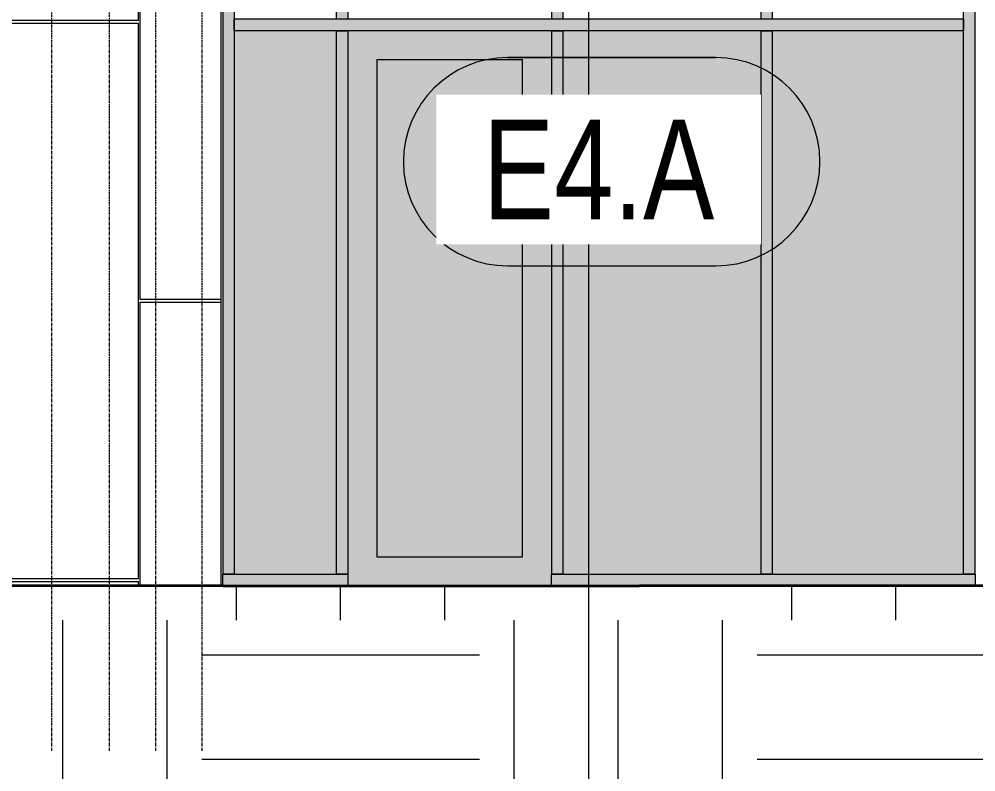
# Model space of a CAD drawing. Header units: inches. Extents: x 20273 to 40520, y -355 to 835.
# Drawn here: x 25838 to 26003.3, y -32.2 to 98 of the extents above; entities that cross this region are included whole.
import ezdxf

# ---------------------------------------------------------------- set-up
doc = ezdxf.new("R2010")
doc.units = ezdxf.units.IN
doc.header["$MEASUREMENT"] = 0
doc.linetypes.add('Grid Line 1_2_', pattern=[0.875, 0.5, -0.125, 0.125, -0.125])
for name, color, linetype, lineweight in [('A-DOOR', 31, 'Continuous', 13), ('A-FLOR-LEVL', 51, 'Continuous', 9), ('A-GLAZ-CURT', 52, 'Continuous', 13), ('A-GLAZ-CWMG', 51, 'Continuous', 13), ('A-WALL', 113, 'Continuous', 13), ('A-WALL-IDEN', 211, 'Continuous', 9), ('A-WALL-PATT', 111, 'Continuous', 13), ('C-TOPO', 7, 'Continuous', 13), ('G-ANNO-SYMB', 111, 'Continuous', 9), ('S-GRID', 1, 'Continuous', 9)]:
    doc.layers.add(name, color=color, linetype=linetype, lineweight=lineweight)
doc.styles.add('Century Gothic', font='GOTHIC.TTF', dxfattribs={"width": 0.8, "height": 17.245342})
pattern_1 = [(0, (27645.49, 0), (48, 48), [48, -48]), (0, (27645.49, 18), (48, 48), [48, -48]), (0, (27645.49, 36), (48, 48), [48, -48]), (90, (27651.49, 42), (-48, 48), [48, -48]), (90, (27669.49, 42), (-48, 48), [48, -48]), (90, (27687.49, 42), (-48, 48), [48, -48])]

# ---------------------------------------------------------------- blocks, each defined once
blk = doc.blocks.new('System Panel - INSULATED LOW-E GLAZING _SEE ELEVATIONS FOR U-FACTOR_ SHGC_ _ LT_-1142335-Elevation - South')
at = {"layer": 'A-GLAZ-CURT'}
blk.add_hatch(color=256, dxfattribs=at).paths.add_polyline_path([(22311.77, 2), (22311.77, 96), (22278.7, 96), (22278.7, 2)], flags=0)
blk = doc.blocks.new('System Panel - INSULATED LOW-E GLAZING _SEE ELEVATIONS FOR U-FACTOR_ SHGC_ _ LT_-827433-Elevation - South')
at = {"layer": 'A-GLAZ-CURT'}
blk.add_hatch(color=256, dxfattribs=at).paths.add_polyline_path([(24170.52, 2), (24170.52, 96), (24136.33, 96), (24136.33, 2)], flags=0)
blk = doc.blocks.new('Door_Single_Storefront - one-1371403-Elevation - South')
at = {"layer": 'A-DOOR'}
h = blk.add_hatch(color=256, dxfattribs=at)
h.paths.add_polyline_path([(22867.77, 0), (22867.77, 96), (22832.58, 96), (22832.58, 0), (22845.49, 0)], flags=0)
h.paths.add_polyline_path([(22862.77, 5), (22837.58, 5), (22837.58, 91), (22862.77, 91), (22862.77, 76.53)], flags=0)
blk.add_hatch(color=256, dxfattribs=at).paths.add_polyline_path([(22837.58, 5), (22862.77, 5), (22862.77, 91), (22837.58, 91), (22837.58, 30.19)], flags=0)
for p, q in [((22837.58, 91), (22837.58, 5)), ((22837.58, 91), (22862.77, 91)), ((22862.77, 5), (22862.77, 91)), ((22837.58, 5), (22862.77, 5))]:
    blk.add_line(p, q, dxfattribs=at)
blk = doc.blocks.new('System Panel - INSULATED LOW-E GLAZING _SEE ELEVATIONS FOR U-FACTOR_ SHGC_ _ LT_-1769663-Elevation - South')
at = {"layer": 'A-GLAZ-CURT'}
blk.add_hatch(color=256, dxfattribs=at).paths.add_polyline_path([(22830.58, 2), (22830.58, 96), (22812.95, 96), (22812.95, 2)], flags=0)
blk = doc.blocks.new('Rectangular Mullion - Exterior 2_ x 4_5_-1135321-Elevation - South')
at = {"layer": 'A-GLAZ-CWMG'}
blk.add_hatch(color=256, dxfattribs=at).paths.add_polyline_path([(22277.7, 0), (22313.77, 0), (22313.77, 2), (22277.7, 2)], flags=0)
for p, q in [((22277.7, 2), (22313.77, 2)), ((22313.77, 2), (22313.77, 0))]:
    blk.add_line(p, q, dxfattribs=at)
blk = doc.blocks.new('Rectangular Mullion - Exterior 2_ x 4_5_-1305167-Elevation - South')
at = {"layer": 'A-GLAZ-CWMG'}
blk.add_hatch(color=256, dxfattribs=at).paths.add_polyline_path([(22867.77, 0), (22904.95, 0), (22904.95, 2), (22867.77, 2)], flags=0)
for p, q in [((22867.77, 0), (22867.77, 2)), ((22867.77, 2), (22904.95, 2))]:
    blk.add_line(p, q, dxfattribs=at)
blk = doc.blocks.new('Rectangular Mullion - Exterior 2_ x 4_5_-1769661-Elevation - South')
at = {"layer": 'A-GLAZ-CWMG'}
blk.add_hatch(color=256, dxfattribs=at).paths.add_polyline_path([(22810.95, 0), (22832.58, 0), (22832.58, 2), (22810.95, 2)], flags=0)
for p, q in [((22810.95, 0), (22810.95, 2)), ((22810.95, 2), (22832.58, 2)), ((22832.58, 2), (22832.58, 0))]:
    blk.add_line(p, q, dxfattribs=at)
blk = doc.blocks.new('Rectangular Mullion - Exterior 2_ x 4_5_-1142379-Elevation - South')
at = {"layer": 'A-GLAZ-CWMG'}
blk.add_hatch(color=256, dxfattribs=at).paths.add_polyline_path([(22059.02, 2), (22059.02, 97), (22057.02, 97), (22057.02, 2)], flags=0)
for p, q in [((22057.02, 97), (22057.02, 2)), ((22059.02, 97), (22059.02, 2)), ((22059.02, 2), (22057.02, 2))]:
    blk.add_line(p, q, dxfattribs=at)
blk = doc.blocks.new('Rectangular Mullion - Exterior 2_ x 4_5_-1142380-Elevation - South')
at = {"layer": 'A-GLAZ-CWMG'}
blk.add_hatch(color=256, dxfattribs=at).paths.add_polyline_path([(22059.02, 97), (22059.02, 143.5), (22057.02, 143.5), (22057.02, 97)], flags=0)
for p, q in [((22057.02, 143.5), (22059.02, 143.5)), ((22057.02, 143.5), (22057.02, 97)), ((22059.02, 143.5), (22059.02, 97))]:
    blk.add_line(p, q, dxfattribs=at)
blk = doc.blocks.new('Rectangular Mullion - Exterior 2_ x 4_5_-1142381-Elevation - South')
at = {"layer": 'A-GLAZ-CWMG'}
blk.add_hatch(color=256, dxfattribs=at).paths.add_polyline_path([(22313.77, 97), (22313.77, 143.5), (22311.77, 143.5), (22311.77, 97)], flags=0)
for p, q in [((22311.77, 143.5), (22313.77, 143.5)), ((22311.77, 97), (22311.77, 143.5)), ((22313.77, 97), (22313.77, 143.5))]:
    blk.add_line(p, q, dxfattribs=at)
blk = doc.blocks.new('Rectangular Mullion - Exterior 2_ x 4_5_-1142382-Elevation - South')
at = {"layer": 'A-GLAZ-CWMG'}
blk.add_hatch(color=256, dxfattribs=at).paths.add_polyline_path([(22311.77, 2), (22313.77, 2), (22313.77, 97), (22311.77, 97), (22311.77, 76.53)], flags=0)
for p, q in [((22311.77, 2), (22311.77, 97)), ((22313.77, 2), (22313.77, 97)), ((22313.77, 2), (22311.77, 2))]:
    blk.add_line(p, q, dxfattribs=at)
blk = doc.blocks.new('Rectangular Mullion - Exterior 2_ x 4_5_-1135322-Elevation - South')
at = {"layer": 'A-GLAZ-CWMG'}
blk.add_hatch(color=256, dxfattribs=at).paths.add_polyline_path([(22311.77, 96), (22311.77, 98), (22277.7, 98), (22277.7, 96)], flags=0)
for p, q in [((22311.77, 98), (22277.7, 98)), ((22311.77, 98), (22311.77, 96)), ((22311.77, 96), (22277.7, 96))]:
    blk.add_line(p, q, dxfattribs=at)
blk = doc.blocks.new('Rectangular Mullion - Exterior 2_ x 4_5_-1135298-Elevation - South')
at = {"layer": 'A-GLAZ-CWMG'}
blk.add_hatch(color=256, dxfattribs=at).paths.add_polyline_path([(22277.7, 96), (22277.7, 98), (22241.52, 98), (22241.52, 96)], flags=0)
for p, q in [((22277.7, 98), (22241.52, 98)), ((22277.7, 96), (22241.52, 96))]:
    blk.add_line(p, q, dxfattribs=at)
blk = doc.blocks.new('Rectangular Mullion - Exterior 2_ x 4_5_-1354581-Elevation - South')
at = {"layer": 'A-GLAZ-CWMG'}
blk.add_hatch(color=256, dxfattribs=at).paths.add_polyline_path([(22831.58, 96), (22868.77, 96), (22868.77, 98), (22831.58, 98)], flags=0)
for p, q in [((22868.77, 98), (22831.58, 98)), ((22868.77, 96), (22831.58, 96))]:
    blk.add_line(p, q, dxfattribs=at)
blk = doc.blocks.new('Rectangular Mullion - Exterior 2_ x 4_5_-1769662-Elevation - South')
at = {"layer": 'A-GLAZ-CWMG'}
blk.add_hatch(color=256, dxfattribs=at).paths.add_polyline_path([(22831.58, 96), (22831.58, 98), (22812.95, 98), (22812.95, 96)], flags=0)
for p, q in [((22812.95, 96), (22812.95, 98)), ((22831.58, 98), (22812.95, 98)), ((22831.58, 96), (22812.95, 96))]:
    blk.add_line(p, q, dxfattribs=at)
blk = doc.blocks.new('Rectangular Mullion - Exterior 2_ x 4_5_-827464-Elevation - South')
at = {"layer": 'A-GLAZ-CWMG'}
blk.add_hatch(color=256, dxfattribs=at).paths.add_polyline_path([(22278.7, 2), (22278.7, 96), (22276.7, 96), (22276.7, 2)], flags=0)
for p, q in [((22276.7, 96), (22278.7, 96)), ((22276.7, 96), (22276.7, 2)), ((22278.7, 96), (22278.7, 2)), ((22278.7, 2), (22276.7, 2))]:
    blk.add_line(p, q, dxfattribs=at)
blk = doc.blocks.new('Rectangular Mullion - Exterior 2_ x 4_5_-1142356-Elevation - South')
at = {"layer": 'A-GLAZ-CWMG'}
blk.add_hatch(color=256, dxfattribs=at).paths.add_polyline_path([(22278.7, 98), (22278.7, 143.5), (22276.7, 143.5), (22276.7, 98)], flags=0)
for p, q in [((22276.7, 143.5), (22278.7, 143.5)), ((22276.7, 143.5), (22276.7, 98)), ((22278.7, 143.5), (22278.7, 98)), ((22278.7, 98), (22276.7, 98))]:
    blk.add_line(p, q, dxfattribs=at)
blk = doc.blocks.new('Wall Tag - 1_4_-1369832-Elevation - South')
at = {"layer": 'A-WALL-IDEN', "color": 153}
for p, q in [((24643.13, 90.59), (24679.13, 90.59)), ((24679.13, 90.59), (24643.13, 90.59)), ((24643.13, 54.59), (24679.13, 54.59)), ((24643.13, 54.59), (24679.13, 54.59))]:
    blk.add_line(p, q, dxfattribs=at)
for centre, start, end in [((24643.13, 72.59), 90, 270), ((24643.13, 72.59), 90, 270), ((24679.13, 72.59), 270, 90), ((24679.13, 72.59), 270, 90)]:
    blk.add_arc(centre, 18, start, end, dxfattribs=at)

msp = doc.modelspace()

# ---------------------------------------------------------------- hatches: boundary and pattern name
at = {"layer": 'A-WALL-PATT', "lineweight": 9}
h = msp.add_hatch(dxfattribs=at)
h.set_pattern_fill('FP_13', color=8, style=0, pattern_type=2)
h.set_pattern_definition([(0, (25231.47, 1.12), (-193, 193), [48, -145]), (90, (25231.47, 1.12), (-193, 1e-14), [96, -97]), (180, (25279.47, 97.12), (-193, 193), [48, -145]), (90, (25279.47, 1.12), (-193, 1e-14), [96, -97]), (180, (25279.47, 97.62), (-193, 193), [48, -145]), (90, (25279.47, 97.62), (-193, 1e-14), [96, -97]), (0, (25231.47, 193.62), (-193, 193), [48, -145]), (90, (25231.47, 97.62), (-193, 1e-14), [96, -97]), (0, (25279.72, 48.88), (-193, 193), [48, -145]), (90, (25279.72, 0.75), (-193, 1e-14), [48.125, -144.875]), (90, (25327.72, 0.75), (-193, 1e-14), [48.125, -144.875]), (0, (25279.72, 145.38), (-193, 193), [48, -145]), (90, (25279.72, 49.38), (-193, 1e-14), [96, -97]), (180, (25327.72, 49.38), (-193, 193), [48, -145]), (90, (25327.72, 49.38), (-193, 1e-14), [96, -97]), (90, (25279.72, 145.88), (-193, 1e-14), [48, -145]), (180, (25327.72, 145.88), (-193, 193), [48, -145]), (90, (25327.72, 145.88), (-193, 1e-14), [48, -145]), (0, (25327.97, 1.12), (-193, 193), [48, -145]), (90, (25327.97, 1.12), (-193, 1e-14), [96, -97]), (180, (25375.97, 97.12), (-193, 193), [48, -145]), (90, (25375.97, 1.12), (-193, 1e-14), [96, -97]), (180, (25375.97, 97.62), (-193, 193), [48, -145]), (90, (25375.97, 97.62), (-193, 1e-14), [96, -97]), (0, (25327.97, 193.62), (-193, 193), [48, -145]), (90, (25327.97, 97.62), (-193, 1e-14), [96, -97]), (0, (25376.22, 48.88), (-193, 193), [48, -145]), (90, (25376.22, 0.75), (-193, 1e-14), [48.125, -144.875]), (90, (25424.22, 0.75), (-193, 1e-14), [48.125, -144.875]), (0, (25376.22, 145.38), (-193, 193), [48, -145]), (90, (25376.22, 49.38), (-193, 1e-14), [96, -97]), (180, (25424.22, 49.38), (-193, 193), [48, -145]), (90, (25424.22, 49.38), (-193, 1e-14), [96, -97]), (90, (25376.22, 145.88), (-193, 1e-14), [48, -145]), (180, (25424.22, 145.88), (-193, 193), [48, -145]), (90, (25424.22, 145.88), (-193, 1e-14), [48, -145])])
h.paths.add_polyline_path([(25697.05, 0), (25702.78, 0), (25702.78, 38.48), (25698.11, 38.48), (25697.67, 38.3), (25697.48, 37.86), (25697.43, 14.86), (25696.73, 14.86), (25696.79, 37.86), (25696.92, 37.86), (25696.79, 38.07), (25696.92, 38.54), (25697.11, 38.62), (25697.3, 38.92), (25697.45, 38.95), (25697.49, 39.06), (25697.99, 39.12), (25698.11, 39.12), (25698.11, 39.23), (25702.78, 39.23), (25702.78, 72), (25774.78, 72), (25774.78, 0), (25872.91, 0), (25872.91, 152.74), (25866.91, 152.74), (25866.91, 144.01), (25861.78, 144.01), (25861.78, 152.74), (25840.35, 152.74), (25840.35, 157.37), (25872.91, 157.37), (25872.91, 188.72), (25120.72, 157.38), (25120.72, 145.5), (25376.22, 145.5), (25376.22, 0), (25482.28, 0), (25482.28, 145.75), (25520.97, 145.75), (25520.97, 0), (25615.72, 0), (25615.72, 72), (25687.72, 72), (25687.72, 0), (25697.01, 0)], flags=0)
h.paths.add_polyline_path([(25697.37, 37.86), (25697.37, 37.91), (25697.21, 37.98), (25697.3, 37.86)], flags=0)
h.paths.add_polyline_path([(25697.43, 37.86), (25697.47, 37.9), (25697.4, 38.08)], flags=0)
h.paths.add_polyline_path([(25698.11, 38.53), (25698.11, 38.67), (25697.98, 38.67), (25698.05, 38.59)], flags=0)
h.paths.add_polyline_path([(25698.11, 38.48), (25698.11, 38.53), (25698.06, 38.49)], flags=0)
at = {"layer": 'C-TOPO', "lineweight": 9}
h = msp.add_hatch(dxfattribs=at)
h.set_pattern_fill('FP_12', color=8, style=0, pattern_type=2)
h.set_pattern_definition(pattern_1)
h.paths.add_polyline_path([(25209.8, -79.71), (25873.22, -79.71), (25873.22, 0), (25120.35, 0), (25120.35, -79.71), (25179.77, -79.71)], flags=0)
h = msp.add_hatch(dxfattribs=at)
h.set_pattern_fill('FP_12', color=8, style=0, pattern_type=2)
h.set_pattern_definition(pattern_1)
h.paths.add_polyline_path([(25945.22, -79.71), (25945.22, 0), (25873.22, 0), (25873.22, -79.71), (25932.62, -79.71)], flags=0)
h = msp.add_hatch(dxfattribs=at)
h.set_pattern_fill('FP_12', color=8, style=0, pattern_type=2)
h.set_pattern_definition(pattern_1)
h.paths.add_polyline_path([(26665.5, -79.71), (26665.5, 0), (25945.22, 0), (25945.22, -79.71), (26618.73, -79.71)], flags=0)

# ---------------------------------------------------------------- linework, layer by layer
at = {"layer": 'A-FLOR-LEVL', "linetype": 'Grid Line 1_2_'}
msp.add_line((25041.38, 0), (30382.74, 0), dxfattribs=at)
at = {"layer": 'A-WALL'}
msp.add_line((25872.91, 0), (25872.91, 152.74), dxfattribs=at)
at = {"layer": 'C-TOPO', "lineweight": 35}
for p, q in [((25873.22, 0), (25570.18, 0)), ((25873.22, 0), (25907.7, 0)), ((25907.7, 0), (25945.22, 0)), ((26097.29, 0), (25945.22, 0))]:
    msp.add_line(p, q, dxfattribs=at)
at = {"layer": 'C-TOPO'}
for p, q in [((25570.18, 0), (25873.22, 0)), ((25907.7, 0), (25873.22, 0)), ((25945.22, 0), (25907.7, 0)), ((26097.29, 0), (25945.22, 0))]:
    msp.add_line(p, q, dxfattribs=at)
at = {"layer": 'G-ANNO-SYMB'}
msp.add_line((25936.36, 449.8), (25936.36, -79.66), dxfattribs=at)
at = {"layer": 'S-GRID', "linetype": 'Grid Line 1_2_'}
for p, q in [((25843.6, -28.56), (25843.6, 671.89)), ((25843.6, -28.56), (25843.6, 671.89)), ((25853.6, -28.56), (25853.6, 671.89)), ((25861.6, -28.56), (25861.6, 671.89)), ((25861.6, -28.56), (25861.6, 671.89)), ((25869.6, -28.56), (25869.6, 671.89))]:
    msp.add_line(p, q, dxfattribs=at)

# ---------------------------------------------------------------- block references
at = {"layer": 'A-DOOR'}
msp.add_blockref('Door_Single_Storefront - one-1371403-Elevation - South', (3062.21, 0), dxfattribs=at)
at = {"layer": 'A-GLAZ-CURT'}
for name, p in [('System Panel - INSULATED LOW-E GLAZING _SEE ELEVATIONS FOR U-FACTOR_ SHGC_ _ LT_-1769663-Elevation - South', (3062.21, 0)), ('System Panel - INSULATED LOW-E GLAZING _SEE ELEVATIONS FOR U-FACTOR_ SHGC_ _ LT_-827433-Elevation - South', (1795.64, 0)), ('System Panel - INSULATED LOW-E GLAZING _SEE ELEVATIONS FOR U-FACTOR_ SHGC_ _ LT_-1142335-Elevation - South', (3689.46, 0))]:
    msp.add_blockref(name, p, dxfattribs=at)
at = {"layer": 'A-GLAZ-CWMG'}
for name, p in [('Rectangular Mullion - Exterior 2_ x 4_5_-1142380-Elevation - South', (3816.14, 0)), ('Rectangular Mullion - Exterior 2_ x 4_5_-1142356-Elevation - South', (3616.08, 0)), ('Rectangular Mullion - Exterior 2_ x 4_5_-1142356-Elevation - South', (3653.27, 0)), ('Rectangular Mullion - Exterior 2_ x 4_5_-1142356-Elevation - South', (3689.46, 0)), ('Rectangular Mullion - Exterior 2_ x 4_5_-1142381-Elevation - South', (3689.46, 0)), ('Rectangular Mullion - Exterior 2_ x 4_5_-1769662-Elevation - South', (3062.21, 0)), ('Rectangular Mullion - Exterior 2_ x 4_5_-1354581-Elevation - South', (3062.21, 0)), ('Rectangular Mullion - Exterior 2_ x 4_5_-1135298-Elevation - South', (3689.46, 0)), ('Rectangular Mullion - Exterior 2_ x 4_5_-1135322-Elevation - South', (3689.46, 0)), ('Rectangular Mullion - Exterior 2_ x 4_5_-1142379-Elevation - South', (3816.14, 0)), ('Rectangular Mullion - Exterior 2_ x 4_5_-827464-Elevation - South', (3616.08, 0)), ('Rectangular Mullion - Exterior 2_ x 4_5_-827464-Elevation - South', (3653.27, 0)), ('Rectangular Mullion - Exterior 2_ x 4_5_-827464-Elevation - South', (3689.46, 0)), ('Rectangular Mullion - Exterior 2_ x 4_5_-1142382-Elevation - South', (3689.46, 0)), ('Rectangular Mullion - Exterior 2_ x 4_5_-1769661-Elevation - South', (3062.21, 0)), ('Rectangular Mullion - Exterior 2_ x 4_5_-1305167-Elevation - South', (3062.21, 0)), ('Rectangular Mullion - Exterior 2_ x 4_5_-1135321-Elevation - South', (3689.46, 0))]:
    msp.add_blockref(name, p, dxfattribs=at)
at = {"layer": 'A-WALL-IDEN', "color": 153}
msp.add_blockref('Wall Tag - 1_4_-1369832-Elevation - South', (1279.27, 0.75), dxfattribs=at)

# ---------------------------------------------------------------- next in the draw order: texts
at = {"layer": 'A-WALL-IDEN', "insert": (25938.13, 80.62), "char_height": 17.245, "width": 47.52, "attachment_point": 2, "line_spacing_factor": 0.984117, "style": 'Century Gothic', "bg_fill": 3, "box_fill_scale": 1.25, "bg_fill_color": 0, "bg_fill_transparency": 0}
msp.add_mtext('E4.A', dxfattribs=at)

doc.saveas('drawing.dxf')
